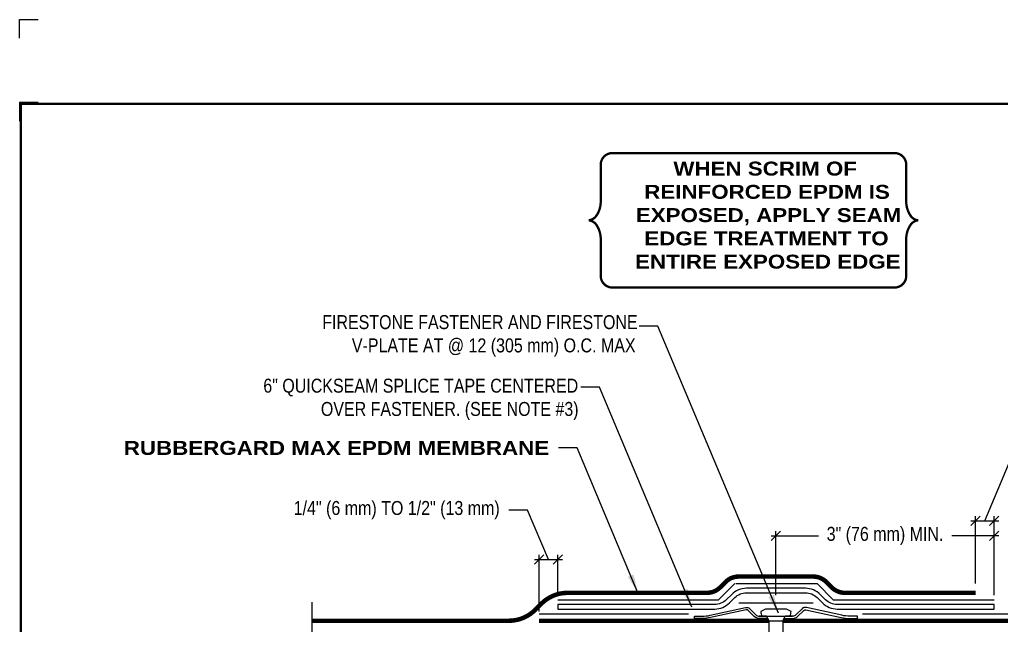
# Model space of a CAD drawing. Header units: inches. Extents: x 99.4 to 119.5, y 78.7 to 95.5.
# Drawn here: x 99.45 to 112.63, y 87.35 to 95.49 of the extents above; entities that cross this region are included whole.
import ezdxf
from ezdxf.enums import TextEntityAlignment as Align

# ---------------------------------------------------------------- set-up
doc = ezdxf.new("R2010")
doc.units = ezdxf.units.IN
doc.header["$MEASUREMENT"] = 0
doc.linetypes.add('HIDDEN', pattern=[0.375, 0.25, -0.125])
doc.layers.get('0').update_dxf_attribs({"linetype": 'CONTINUOUS'})
doc.layers.get('DEFPOINTS').update_dxf_attribs({"linetype": 'CONTINUOUS'})
for name, color, linetype in [('FSBP-ACCESSORY-FIRESTONE', 7, 'CONTINUOUS'), ('FSBP-ADHESIVE', 1, 'HIDDEN'), ('FSBP-ANNO-NOTE', 7, 'CONTINUOUS'), ('FSBP-INSULATION', 7, 'CONTINUOUS'), ('FSBP-MEMBRANE', 7, 'CONTINUOUS'), ('FSBP-TTLB-BORDER', 7, 'CONTINUOUS'), ('FSBP-TTLB-TEXT', 7, 'CONTINUOUS')]:
    doc.layers.add(name, color=color, linetype=linetype)
doc.styles.add('FSBP_ARIAL', font='arial.ttf')
doc.styles.add('FSBP_ARIAL_BOLD', font='')
doc.styles.add('FSBP_ARIAL_NAR', font='ARIALN.TTF')
doc.styles.get('FSBP_ARIAL_BOLD').set_extended_font_data('Arial Black')
doc.linetypes.add('ZIGZAG', pattern='A,0.0001,-0.2,[131,ltypeshp.shx,S=0.2,R=0,X=-0.2,Y=0],-0.4,[131,ltypeshp.shx,S=0.2,R=180,X=0.2,Y=0],-0.2', length=0.8001)
doc.dimstyles.new('FSBP-DIM', dxfattribs={"dimtxt": 0.1875, "dimasz": 0.125, "dimexe": 0.0625, "dimexo": 0.125, "dimgap": 0.125, "dimtad": 0, "dimdec": 0, "dimzin": 1, "dimdsep": 46, "dimlunit": 4, "dimtxsty": 'FSBP_ARIAL_NAR', "dimblk": 'OBLIQUE', "dimcen": 0.09375, "dimdle": 0.0625, "dimclrd": 256, "dimclre": 256, "dimclrt": 256, "dimadec": 0, "dimazin": 0, "dimtfac": 1, "dimtdec": 0, "dimtmove": 1, "dimatfit": 3, "dimfxl": 1, "dimtolj": 1, "dimtzin": 0, "dimlwd": -1, "dimlwe": -1, "dimarcsym": 0})
doc.dimstyles.new('FSBP-LEADER', dxfattribs={"dimtxt": 0.1875, "dimasz": 0.25, "dimexe": 0.0625, "dimexo": 0.125, "dimgap": 0.125, "dimtad": 0, "dimtih": 1, "dimtoh": 1, "dimdec": 4, "dimzin": 0, "dimdsep": 46, "dimlunit": 4, "dimtxsty": 'FSBP_ARIAL_NAR', "dimcen": 0.09375, "dimclrd": 256, "dimclre": 256, "dimclrt": 256, "dimadec": 0, "dimazin": 0, "dimtfac": 1, "dimtdec": 4, "dimtofl": 0, "dimtmove": 0, "dimatfit": 3, "dimfxl": 1, "dimtolj": 1, "dimtzin": 0, "dimlwd": -1, "dimlwe": -1, "dimarcsym": 0})

# ---------------------------------------------------------------- blocks, each defined once
blk = doc.blocks.new('FSBP_AP_FASTENER_01')
at = {"layer": 'FSBP-ACCESSORY-FIRESTONE'}
for p, q in [((-0.125, 0.04849224421338505), (-0.09375, -0.01400775578661495)), ((0.09375, -0.01400775578661495), (0.125, 0.04849224421338505)), ((-0.09375, -0.01400775578661495), (-0.09375, -0.264007755786615)), ((-0.09375, -0.01400775578661495), (0.09375, -0.01400775578661495)), ((0.09375, -0.01400775578661495), (0.09375, -0.264007755786615)), ((-0.09375, -0.264007755786615), (-0.0703125, -0.2840970415008996)), ((-0.0703125, -0.3156643085181585), (-0.0703125, -0.3472315755354103)), ((-0.0703125, -0.3787988425526763), (-0.0703125, -0.410366109569928)), ((0.0703125, -0.2955750228038667), (0.0703125, -0.3271422898211327)), ((0.0703125, -0.3587095568383845), (0.0703125, -0.3902768238556433)), ((-0.0703125, -0.4419333765871798), (-0.0703125, -0.4735006436044458)), ((-0.0703125, -0.5050679106216975), (-0.0703125, -0.5366351776389564)), ((0.0703125, -0.4218440908729022), (0.0703125, -0.453411357890154)), ((0.0703125, -0.4849786249074128), (0.0703125, -0.5165458919246717)), ((-0.0703125, -0.5682024446562153), (-0.0703125, -0.599769711673467)), ((-0.0703125, -0.631336978690733), (-0.0703125, -0.6629042457079848)), ((0.0703125, -0.5481131589419235), (0.0703125, -0.5796804259591894)), ((0.0703125, -0.6112476929764412), (0.0703125, -0.6428149599937001)), ((-0.0703125, -0.6944715127252366), (-0.0703125, -0.7260387797425025)), ((-0.0703125, -0.7576060467597543), (-0.0703125, -0.7891733137770132)), ((0.0703125, -0.674382227010959), (0.0703125, -0.7059494940282107)), ((0.0703125, -0.7375167610454696), (0.0703125, -0.7690840280627285)), ((-0.0703125, -0.820740580794272), (-0.0703125, -0.8523078478115238)), ((-0.0703125, -0.8838751148287898), (-0.0703125, -0.9154423818460415)), ((0.0703125, -0.8006512950799802), (0.0703125, -0.8322185620972462)), ((0.0703125, -0.863785829114498), (0.0703125, -0.8953530961317568)), ((-0.0703125, -0.9470096488632933), (-0.0703125, -0.9785769158805593)), ((-0.0703125, -1.010144182897811), (-0.0703125, -1.04171144991507)), ((0.0703125, -0.9269203631490157), (0.0703125, -0.9584876301662675)), ((0.0703125, -0.9900548971835264), (0.0703125, -1.021622164200785)), ((0.0703125, -1.053189431218037), (0.0703125, -1.084756698235303)), ((-0.0703125, -1.073278716932329), (-0.0703125, -1.104845983949581)), ((-0.0703125, -1.136413250966847), (-0.0703125, -1.167980517984098)), ((0.0703125, -1.116323965252555), (0.0703125, -1.147891232269814)), ((0.0703125, -1.179458499287072), (0.0703125, -1.211025766304324)), ((-0.0703125, -1.19954778500135), (-0.0703125, -1.231115052018616)), ((-0.0703125, -1.262682319035868), (-0.0703125, -1.294249586053127)), ((0.0703125, -1.242593033321583), (0.0703125, -1.274160300338842)), ((0.0703125, -1.305727567356094), (0.0703125, -1.33729483437336)), ((-0.0703125, -1.325816853070386), (-0.0703125, -1.357384120087637)), ((-0.0703125, -1.388951387104903), (-0.0703125, -1.420518654122155)), ((0.0703125, -1.368862101390611), (0.0703125, -1.40042936840787)), ((0.0703125, -1.431996635425129), (0.0703125, -1.463563902442381)), ((-0.0703125, -1.452085921139407), (-0.0703125, -1.483653188156673)), ((-0.0703125, -1.515220455173925), (-0.0703125, -1.546787722191183)), ((-0.0703125, -1.578354989208442), (-0.0703125, -1.609922256225694)), ((0.0703125, -1.49513116945964), (0.0703125, -1.526698436476899)), ((0.0703125, -1.558265703494151), (0.0703125, -1.589832970511416)), ((-0.0703125, -1.64148952324296), (-0.0703125, -1.673056790260212)), ((-0.0703125, -1.704624057277464), (-0.0703125, -1.73619132429473)), ((0.0703125, -1.621400237528668), (0.0703125, -1.652967504545927)), ((0.0703125, -1.684534771563186), (0.0703125, -1.716102038580438)), ((-0.0703125, -1.767758591311981), (-0.0703125, -1.79932585832924)), ((-0.0703125, -1.830893125346499), (-0.0703125, -1.862460392363751)), ((0.0703125, -1.747669305597697), (0.0703125, -1.779236572614955)), ((0.0703125, -1.810803839632207), (0.0703125, -1.842371106649473)), ((-0.0703125, -1.894027659381017), (-0.0703125, -1.925594926398269)), ((-0.0703125, -1.95716219341552), (-0.0703125, -1.988729460432786)), ((0.0703125, -1.873938373666725), (0.0703125, -1.905505640683984)), ((0.0703125, -1.937072907701243), (0.0703125, -1.968640174718495)), ((-0.0703125, -2.020296727450038), (-0.0703125, -2.051863994467297)), ((-0.0703125, -2.083431261484556), (-0.0703125, -2.114998528501808)), ((0.0703125, -2.000207441735753), (0.0703125, -2.031774708753012)), ((0.0703125, -2.063341975770264), (0.0703125, -2.09490924278753)), ((-0.0703125, -2.146565795519074), (-0.0703125, -2.178133062536325)), ((-0.0703125, -2.209700329553577), (-0.0703125, -2.241267596570843)), ((0.0703125, -2.126476509804782), (0.0703125, -2.158043776822041)), ((0.0703125, -2.189611043839299), (0.0703125, -2.221178310856551)), ((-0.0703125, -2.272834863588095), (-0.0703125, -2.304402130605354)), ((-0.0703125, -2.335969397622613), (-0.0703125, -2.367536664639864)), ((0.0703125, -2.25274557787381), (0.0703125, -2.284312844891069)), ((0.0703125, -2.315880111908321), (0.0703125, -2.347447378925587)), ((-0.0703125, -2.39910393165713), (-0.0703125, -2.430671198674382)), ((-0.0703125, -2.462238465691634), (-0.0703125, -2.4938057327089)), ((0.0703125, -2.379014645942839), (0.0703125, -2.410581912960097)), ((0.0703125, -2.442149179977356), (0.0703125, -2.473716446994608)), ((-0.0703125, -2.525372999726152), (-0.0703125, -2.55694026674341)), ((-0.0703125, -2.588507533760669), (-0.0703125, -2.620074800777921)), ((0.0703125, -2.505283714011867), (0.0703125, -2.536850981029126)), ((0.0703125, -2.568418248046378), (0.0703125, -2.599985515063644)), ((0.0703125, -2.631552782080895), (0.0703125, -2.663120049098154)), ((-0.0703125, -2.651642067795187), (-0.0703125, -2.683209334812439)), ((-0.0703125, -2.714776601829691), (-0.0703125, -2.746343868846957)), ((0.0703125, -2.694687316115413), (0.0703125, -2.726254583132665)), ((0.0703125, -2.757821850149924), (0.0703125, -2.789389117167183)), ((-0.0703125, -2.777911135864208), (-0.0703125, -2.809478402881467)), ((-0.0703125, -2.841045669898726), (-0.0703125, -2.872612936915978)), ((0.0703125, -2.820956384184434), (0.0703125, -2.8525236512017)), ((0.0703125, -2.884090918218952), (0.0703125, -2.915658185236211)), ((-0.0703125, -2.904180203933244), (-0.0703125, -2.935747470950496)), ((-0.0703125, -2.967314737967747), (-0.0703125, -2.998882004985013)), ((-0.0625, -3.154632755786622), (-0.0625, -3.013549567065063)), ((0, -3.201507755786615), (0.02460623630038583, -3.00110581902215)), ((0.0625, -3.154632755786601), (0.0625, -2.995692424207924)), ((0.0703125, -2.94722545225347), (0.0703125, -2.978792719270722)), ((0, -3.201507755786615), (-0.06250000000001421, -3.154632755786615)), ((0.0625, -3.154632755786615), (0, -3.201507755786615))]:
    blk.add_line(p, q, dxfattribs=at)
blk.add_lwpolyline([(0.1875, 0.04849224421338505, 0.1250000000000271), (0.203125, 0.110992244213385), (0.140625, 0.142242244213385), (-0.140625, 0.142242244213385), (-0.203125, 0.110992244213385, 0.1250000000000271), (-0.1875, 0.04849224421338505)], format="xyb", close=True, dxfattribs=at)
for points in [[(-0.109375, -0.3054610321523867), (-0.0703125, -0.2840970415008996), (0.0703125, -0.264007755786615), (0.109375, -0.2742110321523867), (0.0703125, -0.2955750228038667), (-0.0703125, -0.3156643085181585)], [(-0.109375, -0.3685955661869045), (-0.0703125, -0.3472315755354103), (0.0703125, -0.3271422898211327), (0.109375, -0.3373455661869045), (0.0703125, -0.3587095568383845), (-0.0703125, -0.3787988425526763)], [(-0.109375, -0.431730100221408), (-0.0703125, -0.410366109569928), (0.0703125, -0.3902768238556433), (0.109375, -0.400480100221408), (0.0703125, -0.4218440908729022), (-0.0703125, -0.4419333765871798)], [(-0.109375, -0.4948646342559258), (-0.0703125, -0.4735006436044458), (0.0703125, -0.453411357890154), (0.109375, -0.4636146342559258), (0.0703125, -0.4849786249074128), (-0.0703125, -0.5050679106216975)], [(-0.109375, -0.5579991682904435), (-0.0703125, -0.5366351776389564), (0.0703125, -0.5165458919246717), (0.109375, -0.5267491682904435), (0.0703125, -0.5481131589419235), (-0.0703125, -0.5682024446562153)], [(-0.109375, -0.6211337023249612), (-0.0703125, -0.599769711673467), (0.0703125, -0.5796804259591894), (0.109375, -0.5898837023249612), (0.0703125, -0.6112476929764412), (-0.0703125, -0.631336978690733)], [(-0.109375, -0.6842682363594648), (-0.0703125, -0.6629042457079848), (0.0703125, -0.6428149599937001), (0.109375, -0.6530182363594648), (0.0703125, -0.674382227010959), (-0.0703125, -0.6944715127252366)], [(-0.109375, -0.7474027703939825), (-0.0703125, -0.7260387797425025), (0.0703125, -0.7059494940282107), (0.109375, -0.7161527703939825), (0.0703125, -0.7375167610454696), (-0.0703125, -0.7576060467597543)], [(-0.109375, -0.8105373044285002), (-0.0703125, -0.7891733137770132), (0.0703125, -0.7690840280627285), (0.109375, -0.7792873044285002), (0.0703125, -0.8006512950799802), (-0.0703125, -0.820740580794272)], [(-0.109375, -0.873671838463018), (-0.0703125, -0.8523078478115238), (0.0703125, -0.8322185620972462), (0.109375, -0.842421838463018), (0.0703125, -0.863785829114498), (-0.0703125, -0.8838751148287898)], [(-0.109375, -0.9368063724975215), (-0.0703125, -0.9154423818460415), (0.0703125, -0.8953530961317568), (0.109375, -0.9055563724975215), (0.0703125, -0.9269203631490157), (-0.0703125, -0.9470096488632933)], [(-0.109375, -0.9999409065320393), (-0.0703125, -0.9785769158805593), (0.0703125, -0.9584876301662675), (0.109375, -0.9686909065320393), (0.0703125, -0.9900548971835264), (-0.0703125, -1.010144182897811)], [(-0.109375, -1.063075440566557), (-0.0703125, -1.04171144991507), (0.0703125, -1.021622164200785), (0.109375, -1.031825440566557), (0.0703125, -1.053189431218037), (-0.0703125, -1.073278716932329)], [(-0.109375, -1.126209974601075), (-0.0703125, -1.104845983949581), (0.0703125, -1.084756698235303), (0.109375, -1.094959974601075), (0.0703125, -1.116323965252555), (-0.0703125, -1.136413250966847)], [(-0.109375, -1.189344508635578), (-0.0703125, -1.167980517984098), (0.0703125, -1.147891232269814), (0.109375, -1.158094508635578), (0.0703125, -1.179458499287072), (-0.0703125, -1.19954778500135)], [(-0.109375, -1.252479042670096), (-0.0703125, -1.231115052018616), (0.0703125, -1.211025766304324), (0.109375, -1.221229042670096), (0.0703125, -1.242593033321583), (-0.0703125, -1.262682319035868)], [(-0.109375, -1.315613576704614), (-0.0703125, -1.294249586053127), (0.0703125, -1.274160300338842), (0.109375, -1.284363576704614), (0.0703125, -1.305727567356094), (-0.0703125, -1.325816853070386)], [(-0.109375, -1.378748110739132), (-0.0703125, -1.357384120087637), (0.0703125, -1.33729483437336), (0.109375, -1.347498110739132), (0.0703125, -1.368862101390611), (-0.0703125, -1.388951387104903)], [(-0.109375, -1.441882644773635), (-0.0703125, -1.420518654122155), (0.0703125, -1.40042936840787), (0.109375, -1.410632644773635), (0.0703125, -1.431996635425129), (-0.0703125, -1.452085921139407)], [(-0.109375, -1.505017178808153), (-0.0703125, -1.483653188156673), (0.0703125, -1.463563902442381), (0.109375, -1.473767178808153), (0.0703125, -1.49513116945964), (-0.0703125, -1.515220455173925)], [(-0.109375, -1.568151712842671), (-0.0703125, -1.546787722191183), (0.0703125, -1.526698436476899), (0.109375, -1.536901712842671), (0.0703125, -1.558265703494151), (-0.0703125, -1.578354989208442)], [(-0.109375, -1.631286246877188), (-0.0703125, -1.609922256225694), (0.0703125, -1.589832970511416), (0.109375, -1.600036246877188), (0.0703125, -1.621400237528668), (-0.0703125, -1.64148952324296)], [(-0.109375, -1.694420780911692), (-0.0703125, -1.673056790260212), (0.0703125, -1.652967504545927), (0.109375, -1.663170780911692), (0.0703125, -1.684534771563186), (-0.0703125, -1.704624057277464)], [(-0.109375, -1.75755531494621), (-0.0703125, -1.73619132429473), (0.0703125, -1.716102038580438), (0.109375, -1.72630531494621), (0.0703125, -1.747669305597697), (-0.0703125, -1.767758591311981)], [(-0.109375, -1.820689848980727), (-0.0703125, -1.79932585832924), (0.0703125, -1.779236572614955), (0.109375, -1.789439848980727), (0.0703125, -1.810803839632207), (-0.0703125, -1.830893125346499)], [(-0.109375, -1.883824383015245), (-0.0703125, -1.862460392363751), (0.0703125, -1.842371106649473), (0.109375, -1.852574383015245), (0.0703125, -1.873938373666725), (-0.0703125, -1.894027659381017)], [(-0.109375, -1.946958917049749), (-0.0703125, -1.925594926398269), (0.0703125, -1.905505640683984), (0.109375, -1.915708917049749), (0.0703125, -1.937072907701243), (-0.0703125, -1.95716219341552)], [(-0.109375, -2.010093451084266), (-0.0703125, -1.988729460432786), (0.0703125, -1.968640174718495), (0.109375, -1.978843451084266), (0.0703125, -2.000207441735753), (-0.0703125, -2.020296727450038)], [(-0.109375, -2.073227985118784), (-0.0703125, -2.051863994467297), (0.0703125, -2.031774708753012), (0.109375, -2.041977985118784), (0.0703125, -2.063341975770264), (-0.0703125, -2.083431261484556)], [(-0.109375, -2.136362519153302), (-0.0703125, -2.114998528501808), (0.0703125, -2.09490924278753), (0.109375, -2.105112519153302), (0.0703125, -2.126476509804782), (-0.0703125, -2.146565795519074)], [(-0.109375, -2.199497053187805), (-0.0703125, -2.178133062536325), (0.0703125, -2.158043776822041), (0.109375, -2.168247053187805), (0.0703125, -2.189611043839299), (-0.0703125, -2.209700329553577)], [(-0.109375, -2.262631587222323), (-0.0703125, -2.241267596570843), (0.0703125, -2.221178310856551), (0.109375, -2.231381587222323), (0.0703125, -2.25274557787381), (-0.0703125, -2.272834863588095)], [(-0.109375, -2.325766121256841), (-0.0703125, -2.304402130605354), (0.0703125, -2.284312844891069), (0.109375, -2.294516121256841), (0.0703125, -2.315880111908321), (-0.0703125, -2.335969397622613)], [(-0.109375, -2.388900655291359), (-0.0703125, -2.367536664639864), (0.0703125, -2.347447378925587), (0.109375, -2.357650655291359), (0.0703125, -2.379014645942839), (-0.0703125, -2.39910393165713)], [(-0.109375, -2.452035189325862), (-0.0703125, -2.430671198674382), (0.0703125, -2.410581912960097), (0.109375, -2.420785189325862), (0.0703125, -2.442149179977356), (-0.0703125, -2.462238465691634)], [(-0.109375, -2.51516972336038), (-0.0703125, -2.4938057327089), (0.0703125, -2.473716446994608), (0.109375, -2.48391972336038), (0.0703125, -2.505283714011867), (-0.0703125, -2.525372999726152)], [(-0.109375, -2.578304257394898), (-0.0703125, -2.55694026674341), (0.0703125, -2.536850981029126), (0.109375, -2.547054257394898), (0.0703125, -2.568418248046378), (-0.0703125, -2.588507533760669)], [(-0.109375, -2.641438791429415), (-0.0703125, -2.620074800777921), (0.0703125, -2.599985515063644), (0.109375, -2.610188791429415), (0.0703125, -2.631552782080895), (-0.0703125, -2.651642067795187)], [(-0.109375, -2.704573325463919), (-0.0703125, -2.683209334812439), (0.0703125, -2.663120049098154), (0.109375, -2.673323325463919), (0.0703125, -2.694687316115413), (-0.0703125, -2.714776601829691)], [(-0.109375, -2.767707859498437), (-0.0703125, -2.746343868846957), (0.0703125, -2.726254583132665), (0.109375, -2.736457859498437), (0.0703125, -2.757821850149924), (-0.0703125, -2.777911135864208)], [(-0.109375, -2.830842393532954), (-0.0703125, -2.809478402881467), (0.0703125, -2.789389117167183), (0.109375, -2.799592393532954), (0.0703125, -2.820956384184434), (-0.0703125, -2.841045669898726)], [(-0.109375, -2.893976927567472), (-0.0703125, -2.872612936915978), (0.0703125, -2.8525236512017), (0.109375, -2.862726927567472), (0.0703125, -2.884090918218952), (-0.0703125, -2.904180203933244)], [(-0.099609375, -2.955716372316267), (-0.0703125, -2.935747470950496), (0.0703125, -2.915658185236211), (0.099609375, -2.927256550887698), (0.0703125, -2.94722545225347), (-0.0703125, -2.967314737967747)], [(-0.0849609375, -3.008866455667892), (-0.0703125, -2.998882004985013), (0.0703125, -2.978792719270722), (0.0849609375, -2.984591902096462), (0.0703125, -2.994576352779355), (-0.0703125, -3.014665638493632)]]:
    blk.add_lwpolyline(points, close=True, dxfattribs=at)
blk.add_lwpolyline([(-0.09375, -0.264007755786615), (0.09375, -0.264007755786615)], dxfattribs=at)
blk = doc.blocks.new('_OBLIQUE')
at = {"color": 0, "linetype": 'ByBlock'}
blk.add_line((-0.5, -0.5), (0.5, 0.5), dxfattribs=at)
blk = doc.blocks.new('*D5')
at = {"layer": 'DEFPOINTS', "color": 0, "transparency": 16777216}
for p in [(109.603995415189, 88.55002171855465), (112.5349006790942, 87.69102244074963), (109.603995415189, 87.62852244074966)]:
    blk.add_point(p, dxfattribs=at)
at = {"layer": 'FSBP-ANNO-NOTE', "transparency": 16777216}
for p, q in [((109.603995415189, 87.75352244074966), (109.603995415189, 88.61252171855465)), ((112.5349006790942, 87.81602244074963), (112.5349006790942, 88.61252171855465)), ((109.541495415189, 88.55002171855465), (110.1739202504158, 88.55002171855465)), ((112.5974006790942, 88.55002171855465), (111.9649758438674, 88.55002171855465))]:
    blk.add_line(p, q, dxfattribs=at)
at = {"layer": 'FSBP-ANNO-NOTE', "transparency": 16777216, "xscale": 0.125, "yscale": 0.125, "zscale": 0.125, "rotation": 180}
blk.add_blockref('_OBLIQUE', (109.603995415189, 88.55002171855465), dxfattribs=at)
at = {"layer": 'FSBP-ANNO-NOTE', "transparency": 16777216, "xscale": 0.125, "yscale": 0.125, "zscale": 0.125}
blk.add_blockref('_OBLIQUE', (112.5349006790942, 88.55002171855465), dxfattribs=at)
at = {"layer": 'FSBP-ANNO-NOTE', "transparency": 16777216, "insert": (111.0694480471416, 88.55002171855465), "char_height": 0.1875, "attachment_point": 5, "style": 'FSBP_ARIAL_NAR'}
blk.add_mtext('\\A1;3" (76 mm) MIN.', dxfattribs=at)
blk = doc.blocks.new('*D4')
at = {"layer": 'DEFPOINTS', "color": 0, "transparency": 16777216}
for p in [(112.5349006790942, 88.75476226686263), (112.2849006790942, 87.7859401624083), (112.5349006790942, 87.62844016240834)]:
    blk.add_point(p, dxfattribs=at)
at = {"layer": 'FSBP-ANNO-NOTE', "transparency": 16777216}
for p, q in [((112.4099006790942, 88.75476226686263), (112.8205091367601, 89.73199902313199)), ((112.8205091367601, 89.73199902313199), (113.0705091367601, 89.73199902313199)), ((112.2224006790942, 88.75476226686263), (112.5974006790942, 88.75476226686263)), ((112.2849006790942, 87.9109401624083), (112.2849006790942, 88.81726226686263)), ((112.5349006790942, 87.75344016240834), (112.5349006790942, 88.81726226686263))]:
    blk.add_line(p, q, dxfattribs=at)
at = {"layer": 'FSBP-ANNO-NOTE', "transparency": 16777216, "xscale": 0.125, "yscale": 0.125, "zscale": 0.125, "rotation": 180}
blk.add_blockref('_OBLIQUE', (112.2849006790942, 88.75476226686263), dxfattribs=at)
at = {"layer": 'FSBP-ANNO-NOTE', "transparency": 16777216, "xscale": 0.125, "yscale": 0.125, "zscale": 0.125}
blk.add_blockref('_OBLIQUE', (112.5349006790942, 88.75476226686263), dxfattribs=at)
at = {"layer": 'FSBP-ANNO-NOTE', "transparency": 16777216, "insert": (113.1955091367601, 89.73199902313199), "char_height": 0.1875, "attachment_point": 4, "style": 'FSBP_ARIAL_NAR'}
blk.add_mtext('\\A1;1/8" (3 mm) TO 1/4" (6 mm)', dxfattribs=at)
blk = doc.blocks.new('TTLB-EPDM_2')
at = {"layer": 'DEFPOINTS', "linetype": 'Continuous', "ltscale": 1.75}
blk.add_lwpolyline([(-0.015625, 13.88083333333333), (-0.015625, 14.13083333333333), (0.234375, 14.13083333333333)], dxfattribs=at)
at = {"layer": 'DEFPOINTS', "color": 1}
blk.add_lwpolyline([(0.234375, 13.015625), (-0.015625, 13.015625), (-0.015625, 12.765625)], dxfattribs=at)
at = {"layer": 'FSBP-TTLB-BORDER', "const_width": 0.03125}
blk.add_lwpolyline([(20, 0), (20, 13), (0, 13), (0, 0)], dxfattribs=at)
at = {"layer": 'FSBP-TTLB-TEXT'}
for tag, height, style, p in [('MAXIMUM_WARRANTY', 0.1875, 'FSBP_ARIAL_BOLD', (18.03987100774941, 0.2240244307510579)), ('ACCPT_SYSTEMS', 0.21875, 'FSBP_ARIAL', (12.49438170418193, -1.23218745252656))]:
    blk.add_attdef(tag, text='', height=height, dxfattribs=dict(at, style=style)).set_placement(p, align=Align.MIDDLE_LEFT)
for tag, height, style, p in [('DETAIL_DESCP_LINE_1', 0.21875, 'FSBP_ARIAL_BOLD', (10.33118450231211, -0.2831249841755152)), ('DETAIL_DESCP_LINE_2', 0.21875, 'FSBP_ARIAL_BOLD', (10.33118450231211, -0.6812499208775904)), ('ISSUE_REV_DATE', 0.21875, 'FSBP_ARIAL', (16.84069633627263, -0.7282559425942452)), ('DETAIL_NUMBER', 0.4375, 'FSBP_ARIAL', (18.91941590748775, -0.8931630692489421))]:
    blk.add_attdef(tag, text='', height=height, dxfattribs=dict(at, style=style)).set_placement(p, align=Align.MIDDLE_CENTER)
blk = doc.blocks.new('*D6')
at = {"layer": 'DEFPOINTS', "color": 0, "transparency": 16777216}
for p in [(106.6730901512837, 88.23324949738713), (106.6730901512837, 87.62844016240832), (106.4230901512837, 87.41094016240834)]:
    blk.add_point(p, dxfattribs=at)
at = {"layer": 'FSBP-ANNO-NOTE', "transparency": 16777216}
for p, q in [((106.269025079205, 88.89741663942915), (106.019025079205, 88.89741663942915)), ((106.5480901512837, 88.23324949738713), (106.269025079205, 88.89741663942915)), ((106.3605901512837, 88.23324949738713), (106.7355901512837, 88.23324949738713)), ((106.4230901512837, 87.53594016240834), (106.4230901512837, 88.29574949738713)), ((106.6730901512837, 87.75344016240832), (106.6730901512837, 88.29574949738713))]:
    blk.add_line(p, q, dxfattribs=at)
at = {"layer": 'FSBP-ANNO-NOTE', "transparency": 16777216, "xscale": 0.125, "yscale": 0.125, "zscale": 0.125, "rotation": 180}
blk.add_blockref('_OBLIQUE', (106.4230901512837, 88.23324949738713), dxfattribs=at)
at = {"layer": 'FSBP-ANNO-NOTE', "transparency": 16777216, "xscale": 0.125, "yscale": 0.125, "zscale": 0.125}
blk.add_blockref('_OBLIQUE', (106.6730901512837, 88.23324949738713), dxfattribs=at)
at = {"layer": 'FSBP-ANNO-NOTE', "transparency": 16777216, "insert": (105.894025079205, 88.89741663942915), "char_height": 0.1875, "attachment_point": 6, "style": 'FSBP_ARIAL_NAR'}
blk.add_mtext('\\A1;1/4" (6 mm) TO 1/2" (13 mm)', dxfattribs=at)

msp = doc.modelspace()

# ---------------------------------------------------------------- linework, layer by layer
at = {"layer": 'FSBP-ACCESSORY-FIRESTONE'}
for points in [[(109.494620415189, 87.44102244074968), (109.3798837628373, 87.44102244074968, -0.1989123673796436), (109.313592502101, 87.46848118001343), (109.2311585384416, 87.5509151436729, 0.256425273547961), (109.2022823747227, 87.55932390239157), (108.7268536065818, 87.45367306502698, -0.05472175944792804), (108.6116093008656, 87.44102244074966), (108.510245415189, 87.44102244074966), (108.510245415189, 87.47227244074969), (108.6116093008656, 87.47227244074969, 0.05472175944793119), (108.7200745297749, 87.48417891065772), (109.1955032979159, 87.58982974802231, -0.256425273547901), (109.2532556253537, 87.57301223058496), (109.3356895890131, 87.49057826692551, 0.1989123673796364), (109.3798837628373, 87.47227244074968), (109.478995415189, 87.47227244074966), (109.3798837628373, 87.47227244074968)], [(109.713370415189, 87.44102244074969), (109.8281070675407, 87.44102244074968, 0.1989123673796436), (109.894398328277, 87.46848118001343), (109.9768322919364, 87.5509151436729, -0.256425273547961), (110.0057084556553, 87.55932390239157), (110.4811372237962, 87.45367306502698, 0.05472175944792804), (110.5963815295124, 87.44102244074966), (110.697745415189, 87.44102244074966), (110.697745415189, 87.47227244074969), (110.5963815295124, 87.47227244074969, -0.05472175944793119), (110.487916300603, 87.48417891065772), (110.0124875324621, 87.58982974802231, 0.256425273547901), (109.9547352050243, 87.57301223058496), (109.8723012413649, 87.49057826692551, -0.1989123673796364), (109.8281070675407, 87.47227244074968), (109.728995415189, 87.47227244074966), (109.8281070675407, 87.47227244074968)]]:
    msp.add_lwpolyline(points, format="xyb", dxfattribs=at)
at = {"layer": 'FSBP-ADHESIVE', "linetype": 'ZIGZAG', "ltscale": 0.17}
for p, q in [((109.0521228352796, 87.91094016240834), (108.8333728352796, 87.69219016240835)), ((109.0658142726289, 87.91094016240837), (110.1558679950983, 87.91094016240835)), ((110.1558679950983, 87.91094016240834), (110.3746179950983, 87.69219016240835)), ((106.6730901512838, 87.69219016240838), (108.8333728352796, 87.69219016240835)), ((110.3746179950983, 87.69219016240834), (112.5349006790942, 87.69219016240842)), ((109.103995415189, 87.64986842720396), (110.103995415189, 87.64986842720396)), ((106.4230901512838, 87.50469016240841), (108.4293410708243, 87.50469016240837)), ((110.7671632385587, 87.50469016240837), (112.7849006790943, 87.50469016240838))]:
    msp.add_line(p, q, dxfattribs=at)
at = {"layer": 'FSBP-ANNO-NOTE', "const_width": 0.03125}
msp.add_lwpolyline([(111.3536125983062, 92.55053861545731), (111.3536125983062, 92.0432525844745, -0.414213562373095), (111.1973625983062, 91.8870025844745), (107.4074392538385, 91.8870025844745, -0.414213562373095), (107.2511892538385, 92.0432525844745), (107.2511892538385, 92.55053861545737, 0.1409083258157955), (107.192741627651, 92.72867966556039, 0.2244532195272858), (107.0886782099381, 92.78996070565718, 0.2244532195272858), (107.192741627651, 92.85124174575397, 0.1409083258157939), (107.2511892538385, 93.02938279585699), (107.2511892538385, 93.53666882683983, -0.414213562373095), (107.4074392538385, 93.69291882683983), (111.1973625983062, 93.69291882683983, -0.414213562373095), (111.3536125983062, 93.53666882683983), (111.3536125983062, 93.02938279585699, 0.1409083258157955), (111.4120602244936, 92.85124174575397, 0.2244532195272858), (111.5161236422066, 92.78996070565718, 0.2244532195272858), (111.4120602244936, 92.72867966556039, 0.1409083258157939)], format="xyb", close=True, dxfattribs=at)
at = {"layer": 'FSBP-INSULATION', "linetype": 'Continuous'}
msp.add_lwpolyline([(103.3750765362199, 85.81719016240837), (103.3750765362198, 86.44219016240837), (103.5467938749358, 86.50469016240837), (103.2033591975039, 86.62969016240837), (103.3750765362198, 86.69219016240837), (103.3750765362199, 87.66094016240838)], dxfattribs=at)
at = {"layer": 'FSBP-MEMBRANE'}
msp.add_lwpolyline([(103.3750765362198, 87.41094016240838, 0.05999999999999999, 0.06, 0), (106.0171982478176, 87.41094016240838, 0.06, 0.06, 0.1989123673796589), (106.3707516384109, 87.5573867718151, 0.06, 0.06, 0), (106.4528584195975, 87.63949355300166, 0.06, 0.06, -0.198912367379641), (106.8064118101907, 87.78594016240837, 0.06, 0.06, 0), (106.8708939253056, 87.78594016240837, 0.06, 0.06, 0), (108.6781386340024, 87.78594016240835, 0.06, 0.06, 0.1989123673797007), (108.8549153292991, 87.85916346711174, 0.06, 0.06, 0), (108.9272187198923, 87.93146685770499, 0.06, 0.06, -0.198912367379665), (109.103995415189, 88.00469016240837, 0.06, 0.06, 0), (110.1039954151889, 88.00469016240837, 0.06, 0.06, -0.1989123673796589), (110.2807721104855, 87.931466857705, 0.06, 0.06, 0), (110.3530755010789, 87.8591634671117, 0.06, 0.06, 0.1989123673796589), (110.5298521963754, 87.78594016240834, 0.06, 0.06, 0), (112.2849006790942, 87.78594016240831, 0, 0, 0)], format="xyseb", dxfattribs=at)
msp.add_lwpolyline([(106.6730901512838, 87.62844016240835), (106.6730901512838, 87.56844016240835), (108.7816920245958, 87.56844016240836, 0.1989123673796799), (108.979681923328, 87.65045026367616), (109.0519853139212, 87.72275365426941, -0.198912367379658), (109.2075488057822, 87.78719016240836), (109.603995415189, 87.78719016240836), (110.0004420245958, 87.78719016240836, -0.198912367379658), (110.1560055164568, 87.72275365426941), (110.2283089070501, 87.65045026367616, 0.1989123673796799), (110.4262988057823, 87.56844016240836), (112.5349006790943, 87.56844016240835), (112.5349006790942, 87.62844016240835), (110.4262988057822, 87.62844016240838, -0.1989123673797056), (110.2707353139212, 87.69287667054735), (110.198431923328, 87.7651800611406, 0.198912367379658), (110.0004420245958, 87.84719016240835), (109.603995415189, 87.84719016240837), (109.2075488057822, 87.84719016240835, 0.198912367379658), (109.00955890705, 87.7651800611406), (108.9372555164568, 87.69287667054735, -0.1989123673796857), (108.7816920245958, 87.62844016240835)], format="xyb", close=True, dxfattribs=at)
at = {"layer": 'FSBP-MEMBRANE', "const_width": 0.06}
for points in [[(106.4230901512838, 87.41094016240834), (109.510245415189, 87.41094016240837)], [(109.697745415189, 87.41094016240837), (114.9367643882574, 87.41094016240837)]]:
    msp.add_lwpolyline(points, dxfattribs=at)

# ---------------------------------------------------------------- block references
at = {"ltscale": 1.75}
msp.add_blockref('TTLB-EPDM_2', (99.46270113045517, 81.35429549643602), dxfattribs=at)
at = {"layer": 'FSBP-ACCESSORY-FIRESTONE'}
msp.add_blockref('FSBP_AP_FASTENER_01', (109.603995415189, 87.42378019653628), dxfattribs=at)

# ---------------------------------------------------------------- texts
at = {"layer": 'FSBP-ANNO-NOTE', "style": 'FSBP_ARIAL_BOLD'}
msp.add_text('RUBBERGARD MAX EPDM MEMBRANE', height=0.1875, dxfattribs=at).set_placement((106.5584654031451, 89.731999023132), align=Align.MIDDLE_RIGHT)
at = {"layer": 'FSBP-ANNO-NOTE', "char_height": 0.1875, "attachment_point": 1}
for s, width, heights, insert, style in [('\\pi0.6175;WHEN SCRIM OF \\P\\pi0.22619;REINFORCED EPDM IS \\P\\pi0.11332;EXPOSED, APPLY SEAM \\P\\pi0.22696;EDGE TREATMENT TO \\P\\pi0.10316;ENTIRE EXPOSED EDGE', 3.623900954729351, [1.493423687121322], (107.609534612048, 93.57828272908898), 'FSBP_ARIAL_BOLD'), ('\\pi0.033847;FIRESTONE FASTENER AND FIRESTONE \\P\\pi0.43187;V-PLATE AT @ 12 (305 mm) O.C. MAX ', 4.240446197884012, [0.6489872938473162], (103.4770249775595, 91.51600596981426), 'FSBP_ARIAL_NAR'), ('\\pi0.90391;6" QUICKSEAM SPLICE TAPE CENTERED \\P\\pi1.6767;OVER FASTENER. (SEE NOTE #3)', 5.113835443645428, [0.6302165012327129], (101.8157998018544, 90.6622930184932), 'FSBP_ARIAL_NAR')]:
    msp.add_mtext_dynamic_manual_height_columns(s, width=width, gutter_width=5, heights=heights, dxfattribs=dict(at, insert=insert, style=style))

# ---------------------------------------------------------------- dimensions: what is measured, and where the dimension line sits
at = {"layer": 'FSBP-ANNO-NOTE'}
for base, p1, p2, text, picture, middle in [((112.5349006790942, 88.75476226686263), (112.2849006790942, 87.7859401624083), (112.5349006790942, 87.62844016240834), '1/8" (3 mm) TO 1/4" (6 mm)', '*D4', (113.1955091367601, 89.73199902313199)), ((106.6730901512837, 88.23324949738713), (106.4230901512837, 87.41094016240834), (106.6730901512837, 87.62844016240832), '1/4" (6 mm) TO 1/2" (13 mm)', '*D6', (105.894025079205, 88.89741663942915))]:
    dim = msp.add_linear_dim(base=base, p1=p1, p2=p2, text=text, dimstyle='FSBP-DIM', dxfattribs=at)
    dim.commit()
    dim.dimension.update_dxf_attribs({"geometry": picture, "text_midpoint": middle, "dimtype": 160})
dim = msp.add_linear_dim(base=(109.603995415189, 88.55002171855465), p1=(112.5349006790942, 87.69102244074963), p2=(109.603995415189, 87.62852244074966), angle=180, text='3" (76 mm) MIN.', dimstyle='FSBP-DIM', dxfattribs=at)
dim.commit()
dim.dimension.update_dxf_attribs({"geometry": '*D5', "text_midpoint": (111.0694480471416, 88.55002171855465)})

# ---------------------------------------------------------------- leaders
for points in [[(109.6371408316383, 87.51215251491244), (108.0165214110587, 91.36918184820262), (107.7665214110587, 91.36918184820262)], [(108.4760391661441, 87.59321563884312), (107.2334302525173, 90.55059043566732), (106.9834302525173, 90.55059043566732)], [(107.7511467093409, 87.78594016240832), (106.9334654031451, 89.731999023132), (106.6834654031451, 89.731999023132)]]:
    msp.add_leader(points, dimstyle='FSBP-LEADER', dxfattribs=at)

doc.saveas('drawing.dxf')
